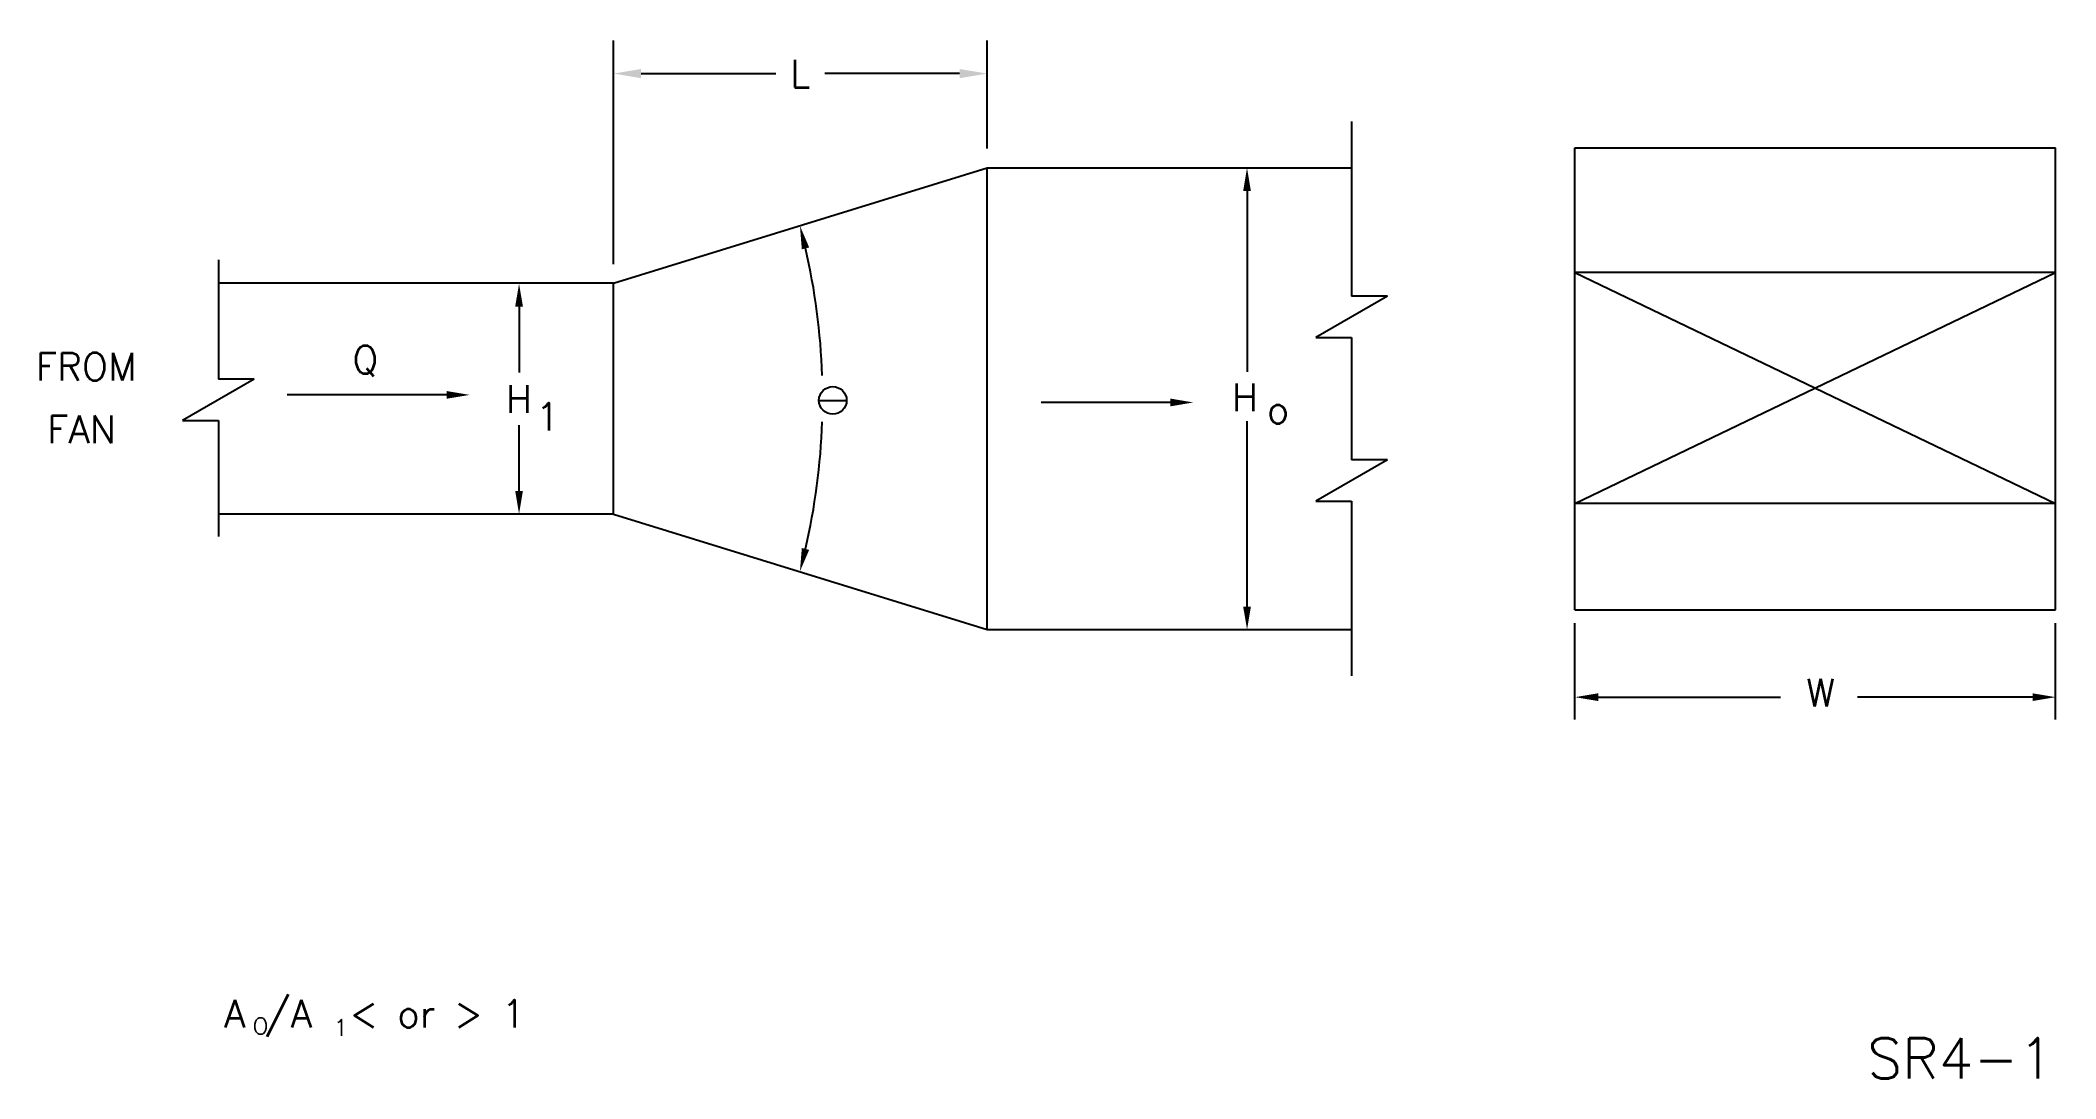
# Model space of a CAD drawing. Extents: x 0.4 to 11.3, y 1.3 to 6.9.
import ezdxf
from ezdxf.enums import TextEntityAlignment as Align

# ---------------------------------------------------------------- set-up
doc = ezdxf.new("R2010")
doc.units = 0
doc.header["$MEASUREMENT"] = 0
doc.layers.get('0').update_dxf_attribs({"linetype": 'CONTINUOUS'})
doc.layers.add('NUMBER', color=7, linetype='CONTINUOUS')
doc.styles.add('ROMANS', font='romans')

msp = doc.modelspace()

# ---------------------------------------------------------------- linework, layer by layer
for p, q in [((3.464, 5.718), (3.464, 6.93)), ((5.49, 6.344), (5.49, 6.93)), ((3.614, 6.75), (4.344, 6.75)), ((5.34, 6.75), (4.61, 6.75)), ((7.466, 6.491), (7.466, 5.544)), ((8.677, 3.844), (8.677, 6.347)), ((8.677, 6.347), (11.283, 6.347)), ((11.283, 3.844), (11.283, 6.347)), ((3.464, 5.614), (5.49, 6.24)), ((5.49, 6.24), (7.466, 6.24)), ((5.49, 3.737), (5.49, 6.24)), ((6.899, 6.126), (6.899, 5.134)), ((1.322, 5.74), (1.322, 5.094)), ((3.464, 5.614), (1.322, 5.614)), ((3.464, 4.363), (3.464, 5.614)), ((11.283, 5.673), (8.677, 5.673)), ((8.677, 5.673), (11.283, 4.421)), ((8.677, 4.421), (11.283, 5.673)), ((2.952, 5.516), (2.952, 5.131)), ((7.66, 5.544), (7.272, 5.32)), ((7.66, 5.544), (7.466, 5.544)), ((7.272, 5.32), (7.466, 5.32)), ((7.466, 5.32), (7.466, 4.657)), ((1.515, 5.094), (1.128, 4.87)), ((1.515, 5.094), (1.322, 5.094)), ((2.559, 5.009), (1.695, 5.009)), ((4.578, 4.979), (4.728, 4.979)), ((5.927, 4.968), (5.783, 4.968)), ((6.042, 4.968), (5.927, 4.968)), ((6.483, 4.968), (6.042, 4.968)), ((1.128, 4.87), (1.322, 4.87)), ((1.322, 4.87), (1.322, 4.363)), ((2.952, 4.489), (2.952, 4.845)), ((6.899, 3.851), (6.899, 4.867)), ((7.66, 4.657), (7.272, 4.433)), ((7.66, 4.657), (7.466, 4.657)), ((7.272, 4.433), (7.466, 4.433)), ((7.466, 4.433), (7.466, 3.487)), ((11.283, 4.421), (8.677, 4.421)), ((3.464, 4.363), (1.322, 4.363)), ((1.322, 4.363), (1.322, 4.242)), ((3.464, 4.363), (5.49, 3.737)), ((8.677, 3.844), (11.283, 3.844)), ((5.49, 3.737), (7.466, 3.737)), ((8.677, 3.25), (8.677, 3.772)), ((11.283, 3.25), (11.283, 3.772)), ((8.803, 3.371), (9.792, 3.371)), ((11.158, 3.371), (10.209, 3.371))]:
    msp.add_line(p, q)
msp.add_circle((4.653, 4.979), 0.075)
for start, end in [(1.9827, 13.0173), (346.9827, 358.0173)]:
    msp.add_arc((0.981, 4.989), 3.617, start, end)
for points in [[(3.614, 6.775), (3.614, 6.725), (3.464, 6.75)], [(5.34, 6.775), (5.34, 6.725), (5.49, 6.75)], [(6.878, 6.113), (6.92, 6.113), (6.899, 6.239)], [(4.485, 5.798), (4.525, 5.808), (4.475, 5.925)], [(2.931, 5.487), (2.973, 5.487), (2.952, 5.612)], [(2.559, 5.03), (2.559, 4.988), (2.684, 5.009)], [(6.483, 4.989), (6.483, 4.947), (6.608, 4.968)], [(2.973, 4.489), (2.931, 4.489), (2.952, 4.364)], [(4.485, 4.179), (4.525, 4.169), (4.475, 4.053)], [(6.92, 3.862), (6.878, 3.862), (6.899, 3.737)], [(8.803, 3.35), (8.803, 3.392), (8.678, 3.371)], [(11.158, 3.392), (11.158, 3.35), (11.283, 3.371)]]:
    msp.add_solid(points)

# ---------------------------------------------------------------- texts
at = {"style": 'ROMANS'}
msp.add_text('L', height=0.15, dxfattribs=at).set_placement((4.477, 6.75), align=Align.MIDDLE_CENTER)
for s, height, p in [('Q', 0.15, (2.048, 5.125)), ('FROM', 0.15, (0.331, 5.087)), ('H', 0.15, (2.88, 4.912)), ('H', 0.15, (6.816, 4.921)), ('1', 0.15, (3.042, 4.816)), ('o', 0.15, (7.006, 4.854)), ('W', 0.15, (9.931, 3.32)), ('A /A  < or > 1', 0.15, (1.353, 1.581)), ('O', 0.09, (1.508, 1.544)), ('1', 0.09, (1.947, 1.535))]:
    msp.add_text(s, height=height, dxfattribs=at).set_placement(p)
msp.add_text('FAN', height=0.15, dxfattribs=at).set_placement((0.579, 4.748), align=Align.CENTER)
at = {"layer": 'NUMBER', "style": 'ROMANS'}
msp.add_text('SR4-1', height=0.22, dxfattribs=at).set_placement((10.262, 1.304))

doc.saveas('drawing.dxf')
